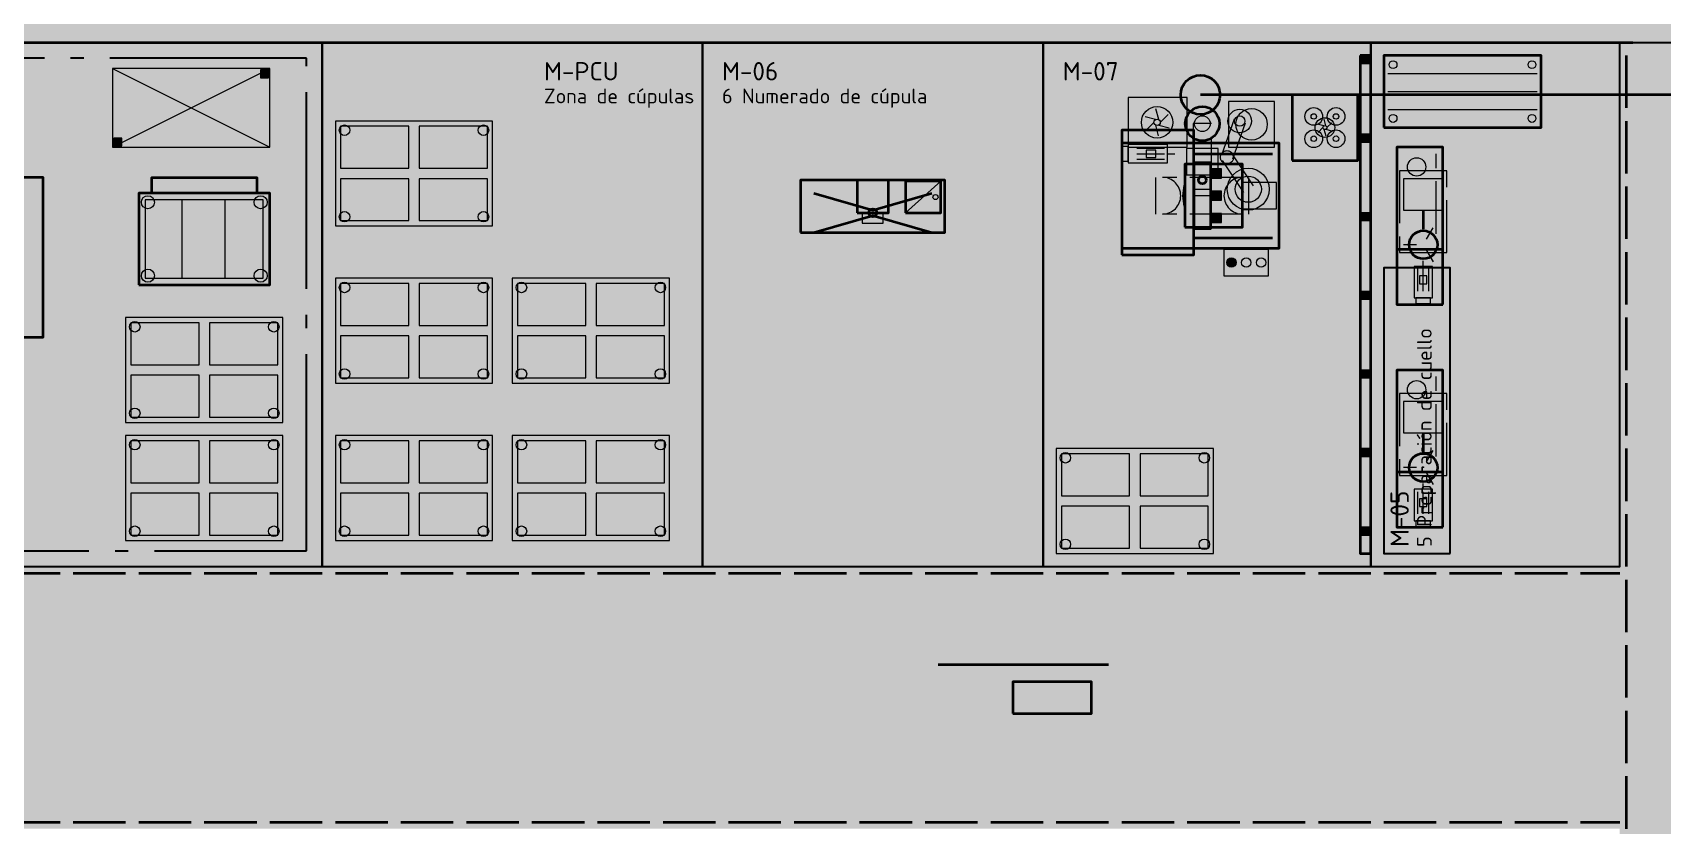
# Model space of a CAD drawing. Header units: millimetres. Extents: x 0 to 1189, y 0 to 841.
# Drawn here: x 324.9 to 449.2, y 558.2 to 618.8 of the extents above; entities that cross this region are included whole.
import ezdxf
from ezdxf.enums import TextEntityAlignment as Align

# ---------------------------------------------------------------- set-up
doc = ezdxf.new("R2010")
doc.units = ezdxf.units.MM
doc.linetypes.add('IRAM-E-TRAZOS', pattern=[5, 4, -1])
doc.linetypes.add('IRAM-F-TRAZO-PUNTO', pattern=[20, 15, -2, 1, -2])
for name, color, linetype, lineweight, true_color in [('A-DEFENSA', 2, 'CONTINUOUS', 35, 0xe6b400), ('A-EQUIPO', 30, 'CONTINUOUS', 35, 0xe67800), ('A-PASILLO', 2, 'IRAM-E-TRAZOS', 35, 0xd7a500), ('A-SENDA', 2, 'CONTINUOUS', 25, 0xd7a500), ('A-ZONA-LOG', 5, 'IRAM-F-TRAZO-PUNTO', 25, 0x285ac8)]:
    doc.layers.add(name, color=color, linetype=linetype, lineweight=lineweight, true_color=true_color)
for name, color, linetype, lineweight in [('A-EJE', 1, 'IRAM-F-TRAZO-PUNTO', 18), ('A-EQUIPO-FINO', 8, 'CONTINUOUS', 13), ('A-EQUIPO-OCULTO', 8, 'IRAM-E-TRAZOS', 13), ('A-EQUIPO-RELLENO', 9, 'CONTINUOUS', 13), ('A-RELLENO', 9, 'CONTINUOUS', 13), ('A-SECTOR', 1, 'CONTINUOUS', 25), ('A-SECTOR-TXT', 1, 'CONTINUOUS', 25), ('A-SEGURIDAD', 1, 'IRAM-E-TRAZOS', 18), ('I-SOLD', 211, 'CONTINUOUS', 35), ('S-ESCAPE', 3, 'CONTINUOUS', 35)]:
    doc.layers.add(name, color=color, linetype=linetype, lineweight=lineweight)
doc.styles.add('ISO3098', font='isocpeur.ttf')

msp = doc.modelspace()

# ---------------------------------------------------------------- hatches: boundary and pattern name
at = {"layer": 'A-EQUIPO-RELLENO', "true_color": 0xc8e1f5}
h = msp.add_hatch(color=7, dxfattribs=at)
h.dxf.hatch_style = 1
h.paths.add_polyline_path([(426.2, 617), (426.2, 579), (427, 579), (427, 617)])
at = {"layer": 'A-EQUIPO-RELLENO', "true_color": 0x969ba0}
h = msp.add_hatch(color=7, dxfattribs=at)
h.dxf.hatch_style = 1
h.paths.add_polyline_path([(426.3, 617), (426.3, 616.4), (426.9, 616.4), (426.9, 617)])
at = {"layer": 'A-EQUIPO-RELLENO', "true_color": 0xeeeeee}
h = msp.add_hatch(color=7, dxfattribs=at)
h.dxf.hatch_style = 1
h.paths.add_polyline_path([(428, 611.5), (440, 611.5), (440, 617), (428, 617)])
h = msp.add_hatch(color=7, dxfattribs=at)
h.dxf.hatch_style = 1
h.paths.add_polyline_path([(331, 610), (343, 610), (343, 616), (331, 616)])
at = {"layer": 'A-EQUIPO-RELLENO', "true_color": 0x969ba0}
h = msp.add_hatch(color=7, dxfattribs=at)
h.dxf.hatch_style = 1
h.paths.add_polyline_path([(342.3, 615.3), (342.9, 615.3), (342.9, 615.9), (342.3, 615.9)])
at = {"layer": 'A-EQUIPO-RELLENO', "true_color": 0xcdd0d4}
h = msp.add_hatch(color=7, dxfattribs=at)
h.dxf.hatch_style = 1
h.paths.add_polyline_path([(408.5, 610), (413, 610), (413, 613.8), (408.5, 613.8)])
h = msp.add_hatch(color=7, dxfattribs=at)
h.dxf.hatch_style = 1
h.paths.add_polyline_path([(415.45, 611.8), (415.41, 612.14), (415.28, 612.45), (415.07, 612.72), (414.8, 612.93), (414.49, 613.06), (414.15, 613.1), (413.81, 613.06), (413.5, 612.93), (413.23, 612.72), (413.02, 612.45), (412.89, 612.14), (412.85, 611.8), (412.89, 611.46), (413.02, 611.15), (413.23, 610.88), (413.5, 610.67), (413.81, 610.54), (414.15, 610.5), (414.49, 610.54), (414.8, 610.67), (415.07, 610.88), (415.28, 611.15), (415.41, 611.46)])
at = {"layer": 'A-EQUIPO-RELLENO', "true_color": 0xeeeeee}
h = msp.add_hatch(color=7, dxfattribs=at)
h.dxf.hatch_style = 1
h.paths.add_polyline_path([(416.15, 610), (419.65, 610), (419.65, 613.5), (416.15, 613.5)])
at = {"layer": 'A-EQUIPO-RELLENO', "true_color": 0xe6e6dc}
h = msp.add_hatch(color=7, dxfattribs=at)
h.dxf.hatch_style = 1
h.paths.add_polyline_path([(421, 609), (426, 609), (426, 614), (421, 614)])
at = {"layer": 'A-EQUIPO-RELLENO', "true_color": 0xeeeeee}
h = msp.add_hatch(color=7, dxfattribs=at)
h.dxf.hatch_style = 1
h.paths.add_polyline_path([(348, 604), (360, 604), (360, 612), (348, 612)])
at = {"layer": 'A-EQUIPO-RELLENO', "true_color": 0x969ba0}
h = msp.add_hatch(color=7, dxfattribs=at)
h.dxf.hatch_style = 1
h.paths.add_polyline_path([(331.1, 610.1), (331.7, 610.1), (331.7, 610.7), (331.1, 610.7)])
at = {"layer": 'A-EQUIPO-RELLENO', "true_color": 0xfaecc8}
h = msp.add_hatch(color=7, dxfattribs=at)
h.dxf.hatch_style = 1
h.paths.add_polyline_path([(348.4, 608.4), (353.6, 608.4), (353.6, 611.6), (348.4, 611.6)])
h = msp.add_hatch(color=7, dxfattribs=at)
h.dxf.hatch_style = 1
h.paths.add_polyline_path([(354.4, 608.4), (359.6, 608.4), (359.6, 611.6), (354.4, 611.6)])
at = {"layer": 'A-EQUIPO-RELLENO', "true_color": 0xcdd0d4}
h = msp.add_hatch(color=7, dxfattribs=at)
h.dxf.hatch_style = 1
h.paths.add_polyline_path([(408, 601.8), (413.5, 601.8), (413.5, 611.3), (408, 611.3)])
at = {"layer": 'A-EQUIPO-RELLENO', "true_color": 0x969ba0}
h = msp.add_hatch(color=7, dxfattribs=at)
h.dxf.hatch_style = 1
h.paths.add_polyline_path([(426.3, 611), (426.3, 610.4), (426.9, 610.4), (426.9, 611)])
at = {"layer": 'A-EQUIPO-RELLENO', "true_color": 0xeeeeee}
h = msp.add_hatch(color=7, dxfattribs=at)
h.dxf.hatch_style = 1
h.paths.add_polyline_path([(408, 602.3), (420, 602.3), (420, 610.3), (408, 610.3)])
at = {"layer": 'A-EQUIPO-RELLENO', "true_color": 0xcdd0d4}
h = msp.add_hatch(color=7, dxfattribs=at)
h.dxf.hatch_style = 1
h.paths.add_polyline_path([(408.5, 608.8), (411.5, 608.8), (411.5, 610.2), (408.5, 610.2)])
at = {"layer": 'A-EQUIPO-RELLENO', "true_color": 0xeeeeee}
h = msp.add_hatch(color=7, dxfattribs=at)
h.dxf.hatch_style = 1
h.paths.add_polyline_path([(412.95, 607.9), (415.35, 607.9), (415.35, 609.9), (412.95, 609.9)])
h = msp.add_hatch(color=7, dxfattribs=at)
h.dxf.hatch_style = 1
h.paths.add_polyline_path([(432.5, 598), (432.5, 610), (429, 610), (429, 598)])
at = {"layer": 'A-EQUIPO-RELLENO', "true_color": 0xcdd0d4}
h = msp.add_hatch(color=7, dxfattribs=at)
h.dxf.hatch_style = 1
h.paths.add_polyline_path([(412.8, 603.9), (417.2, 603.9), (417.2, 608.7), (412.8, 608.7)])
at = {"layer": 'A-EQUIPO-RELLENO', "true_color": 0xe2e7ee}
h = msp.add_hatch(color=7, dxfattribs=at)
h.dxf.hatch_style = 1
h.paths.add_polyline_path([(413.5, 603.8), (414.8, 603.8), (414.8, 608.8), (413.5, 608.8)])
at = {"layer": 'A-EQUIPO-RELLENO', "true_color": 0x969ba0}
h = msp.add_hatch(color=7, dxfattribs=at)
h.dxf.hatch_style = 1
h.paths.add_polyline_path([(414.8, 607.65), (415.6, 607.65), (415.6, 608.35), (414.8, 608.35)])
at = {"layer": 'A-EQUIPO-RELLENO', "true_color": 0xe6e6e6}
h = msp.add_hatch(color=7, dxfattribs=at)
h.dxf.hatch_style = 1
h.paths.add_polyline_path([(313, 595.5), (325.7, 595.5), (325.7, 607.7), (313, 607.7)])
at = {"layer": 'A-EQUIPO-RELLENO', "true_color": 0xfaecc8}
h = msp.add_hatch(color=7, dxfattribs=at)
h.dxf.hatch_style = 1
h.paths.add_polyline_path([(348.4, 604.4), (353.6, 604.4), (353.6, 607.6), (348.4, 607.6)])
h = msp.add_hatch(color=7, dxfattribs=at)
h.dxf.hatch_style = 1
h.paths.add_polyline_path([(354.4, 604.4), (359.6, 604.4), (359.6, 607.6), (354.4, 607.6)])
at = {"layer": 'A-EQUIPO-RELLENO', "true_color": 0xeeeeee}
h = msp.add_hatch(color=7, dxfattribs=at)
h.dxf.hatch_style = 1
h.paths.add_polyline_path([(383.5, 603.5), (394.5, 603.5), (394.5, 607.5), (383.5, 607.5)])
at = {"layer": 'A-EQUIPO-RELLENO', "true_color": 0xcdd0d4}
h = msp.add_hatch(color=7, dxfattribs=at)
h.dxf.hatch_style = 1
h.paths.add_polyline_path([(387.8, 605), (390.2, 605), (390.2, 607.5), (387.8, 607.5)])
h = msp.add_hatch(color=7, dxfattribs=at)
h.dxf.hatch_style = 1
h.paths.add_polyline_path([(391.5, 605), (394.2, 605), (394.2, 607.4), (391.5, 607.4)])
at = {"layer": 'A-EQUIPO-RELLENO', "true_color": 0xe2e7ee}
h = msp.add_hatch(color=7, dxfattribs=at)
h.dxf.hatch_style = 1
h.paths.add_polyline_path([(417.2, 605.3), (419.8, 605.3), (419.8, 607.3), (417.2, 607.3)])
at = {"layer": 'A-EQUIPO-RELLENO', "true_color": 0xcdd0d4}
h = msp.add_hatch(color=7, dxfattribs=at)
h.dxf.hatch_style = 1
h.paths.add_polyline_path([(432.5, 605.2), (432.5, 607.6), (429.5, 607.6), (429.5, 605.2)])
at = {"layer": 'A-EQUIPO-RELLENO', "true_color": 0xeeeeee}
h = msp.add_hatch(color=7, dxfattribs=at)
h.dxf.hatch_style = 1
h.paths.add_polyline_path([(333, 599.5), (343, 599.5), (343, 606.5), (333, 606.5)])
at = {"layer": 'A-EQUIPO-RELLENO', "true_color": 0x969ba0}
h = msp.add_hatch(color=7, dxfattribs=at)
h.dxf.hatch_style = 1
h.paths.add_polyline_path([(414.8, 605.95), (415.6, 605.95), (415.6, 606.65), (414.8, 606.65)])
h = msp.add_hatch(color=7, dxfattribs=at)
h.dxf.hatch_style = 1
h.paths.add_polyline_path([(414.8, 604.25), (415.6, 604.25), (415.6, 604.95), (414.8, 604.95)])
h = msp.add_hatch(color=7, dxfattribs=at)
h.dxf.hatch_style = 1
h.paths.add_polyline_path([(426.3, 605), (426.3, 604.4), (426.9, 604.4), (426.9, 605)])
at = {"layer": 'A-EQUIPO-RELLENO', "true_color": 0xcdd0d4}
h = msp.add_hatch(color=7, dxfattribs=at)
h.dxf.hatch_style = 1
h.paths.add_polyline_path([(415.8, 600.2), (419.2, 600.2), (419.2, 602.2), (415.8, 602.2)])
h = msp.add_hatch(color=7, dxfattribs=at)
h.dxf.hatch_style = 1
h.paths.add_polyline_path([(432.5, 598), (432.5, 602.2), (429, 602.2), (429, 598)])
at = {"layer": 'A-EQUIPO-RELLENO', "true_color": 0xdc2828}
h = msp.add_hatch(color=7, dxfattribs=at)
h.dxf.hatch_style = 1
h.paths.add_polyline_path([(416.73, 601.2), (416.71, 601.29), (416.68, 601.38), (416.62, 601.45), (416.55, 601.51), (416.46, 601.55), (416.37, 601.56), (416.27, 601.55), (416.19, 601.51), (416.11, 601.45), (416.05, 601.38), (416.02, 601.29), (416.01, 601.2), (416.02, 601.11), (416.05, 601.02), (416.11, 600.95), (416.19, 600.89), (416.27, 600.85), (416.37, 600.84), (416.46, 600.85), (416.55, 600.89), (416.62, 600.95), (416.68, 601.02), (416.71, 601.11)])
at = {"layer": 'A-EQUIPO-RELLENO', "true_color": 0xcdd0d4}
h = msp.add_hatch(color=7, dxfattribs=at)
h.dxf.hatch_style = 1
h.paths.add_polyline_path([(431.7, 598.5), (431.7, 600.9), (430.3, 600.9), (430.3, 598.5)])
at = {"layer": 'A-EQUIPO-RELLENO', "true_color": 0xeeeeee}
h = msp.add_hatch(color=7, dxfattribs=at)
h.dxf.hatch_style = 1
h.paths.add_polyline_path([(348, 592), (360, 592), (360, 600), (348, 600)])
at = {"layer": 'A-EQUIPO-RELLENO', "true_color": 0xfaecc8}
h = msp.add_hatch(color=7, dxfattribs=at)
h.dxf.hatch_style = 1
h.paths.add_polyline_path([(348.4, 596.4), (353.6, 596.4), (353.6, 599.6), (348.4, 599.6)])
h = msp.add_hatch(color=7, dxfattribs=at)
h.dxf.hatch_style = 1
h.paths.add_polyline_path([(354.4, 596.4), (359.6, 596.4), (359.6, 599.6), (354.4, 599.6)])
at = {"layer": 'A-EQUIPO-RELLENO', "true_color": 0xeeeeee}
h = msp.add_hatch(color=7, dxfattribs=at)
h.dxf.hatch_style = 1
h.paths.add_polyline_path([(361.5, 592), (373.5, 592), (373.5, 600), (361.5, 600)])
at = {"layer": 'A-EQUIPO-RELLENO', "true_color": 0xfaecc8}
h = msp.add_hatch(color=7, dxfattribs=at)
h.dxf.hatch_style = 1
h.paths.add_polyline_path([(361.9, 596.4), (367.1, 596.4), (367.1, 599.6), (361.9, 599.6)])
h = msp.add_hatch(color=7, dxfattribs=at)
h.dxf.hatch_style = 1
h.paths.add_polyline_path([(367.9, 596.4), (373.1, 596.4), (373.1, 599.6), (367.9, 599.6)])
at = {"layer": 'A-EQUIPO-RELLENO', "true_color": 0x969ba0}
h = msp.add_hatch(color=7, dxfattribs=at)
h.dxf.hatch_style = 1
h.paths.add_polyline_path([(426.3, 599), (426.3, 598.4), (426.9, 598.4), (426.9, 599)])
at = {"layer": 'A-EQUIPO-RELLENO', "true_color": 0xeeeeee}
h = msp.add_hatch(color=7, dxfattribs=at)
h.dxf.hatch_style = 1
h.paths.add_polyline_path([(332, 589), (344, 589), (344, 597), (332, 597)])
at = {"layer": 'A-EQUIPO-RELLENO', "true_color": 0xfaecc8}
h = msp.add_hatch(color=7, dxfattribs=at)
h.dxf.hatch_style = 1
h.paths.add_polyline_path([(332.4, 593.4), (337.6, 593.4), (337.6, 596.6), (332.4, 596.6)])
h = msp.add_hatch(color=7, dxfattribs=at)
h.dxf.hatch_style = 1
h.paths.add_polyline_path([(338.4, 593.4), (343.6, 593.4), (343.6, 596.6), (338.4, 596.6)])
h = msp.add_hatch(color=7, dxfattribs=at)
h.dxf.hatch_style = 1
h.paths.add_polyline_path([(348.4, 592.4), (353.6, 592.4), (353.6, 595.6), (348.4, 595.6)])
h = msp.add_hatch(color=7, dxfattribs=at)
h.dxf.hatch_style = 1
h.paths.add_polyline_path([(354.4, 592.4), (359.6, 592.4), (359.6, 595.6), (354.4, 595.6)])
h = msp.add_hatch(color=7, dxfattribs=at)
h.dxf.hatch_style = 1
h.paths.add_polyline_path([(361.9, 592.4), (367.1, 592.4), (367.1, 595.6), (361.9, 595.6)])
h = msp.add_hatch(color=7, dxfattribs=at)
h.dxf.hatch_style = 1
h.paths.add_polyline_path([(367.9, 592.4), (373.1, 592.4), (373.1, 595.6), (367.9, 595.6)])
h = msp.add_hatch(color=7, dxfattribs=at)
h.dxf.hatch_style = 1
h.paths.add_polyline_path([(332.4, 589.4), (337.6, 589.4), (337.6, 592.6), (332.4, 592.6)])
h = msp.add_hatch(color=7, dxfattribs=at)
h.dxf.hatch_style = 1
h.paths.add_polyline_path([(338.4, 589.4), (343.6, 589.4), (343.6, 592.6), (338.4, 592.6)])
at = {"layer": 'A-EQUIPO-RELLENO', "true_color": 0x969ba0}
h = msp.add_hatch(color=7, dxfattribs=at)
h.dxf.hatch_style = 1
h.paths.add_polyline_path([(426.3, 593), (426.3, 592.4), (426.9, 592.4), (426.9, 593)])
at = {"layer": 'A-EQUIPO-RELLENO', "true_color": 0xeeeeee}
h = msp.add_hatch(color=7, dxfattribs=at)
h.dxf.hatch_style = 1
h.paths.add_polyline_path([(432.5, 581), (432.5, 593), (429, 593), (429, 581)])
at = {"layer": 'A-EQUIPO-RELLENO', "true_color": 0xcdd0d4}
h = msp.add_hatch(color=7, dxfattribs=at)
h.dxf.hatch_style = 1
h.paths.add_polyline_path([(432.5, 588.2), (432.5, 590.6), (429.5, 590.6), (429.5, 588.2)])
at = {"layer": 'A-EQUIPO-RELLENO', "true_color": 0xeeeeee}
h = msp.add_hatch(color=7, dxfattribs=at)
h.dxf.hatch_style = 1
h.paths.add_polyline_path([(332, 580), (344, 580), (344, 588), (332, 588)])
at = {"layer": 'A-EQUIPO-RELLENO', "true_color": 0xfaecc8}
h = msp.add_hatch(color=7, dxfattribs=at)
h.dxf.hatch_style = 1
h.paths.add_polyline_path([(332.4, 584.4), (337.6, 584.4), (337.6, 587.6), (332.4, 587.6)])
h = msp.add_hatch(color=7, dxfattribs=at)
h.dxf.hatch_style = 1
h.paths.add_polyline_path([(338.4, 584.4), (343.6, 584.4), (343.6, 587.6), (338.4, 587.6)])
at = {"layer": 'A-EQUIPO-RELLENO', "true_color": 0xeeeeee}
h = msp.add_hatch(color=7, dxfattribs=at)
h.dxf.hatch_style = 1
h.paths.add_polyline_path([(348, 580), (360, 580), (360, 588), (348, 588)])
at = {"layer": 'A-EQUIPO-RELLENO', "true_color": 0xfaecc8}
h = msp.add_hatch(color=7, dxfattribs=at)
h.dxf.hatch_style = 1
h.paths.add_polyline_path([(348.4, 584.4), (353.6, 584.4), (353.6, 587.6), (348.4, 587.6)])
h = msp.add_hatch(color=7, dxfattribs=at)
h.dxf.hatch_style = 1
h.paths.add_polyline_path([(354.4, 584.4), (359.6, 584.4), (359.6, 587.6), (354.4, 587.6)])
at = {"layer": 'A-EQUIPO-RELLENO', "true_color": 0xeeeeee}
h = msp.add_hatch(color=7, dxfattribs=at)
h.dxf.hatch_style = 1
h.paths.add_polyline_path([(361.5, 580), (373.5, 580), (373.5, 588), (361.5, 588)])
at = {"layer": 'A-EQUIPO-RELLENO', "true_color": 0xfaecc8}
h = msp.add_hatch(color=7, dxfattribs=at)
h.dxf.hatch_style = 1
h.paths.add_polyline_path([(361.9, 584.4), (367.1, 584.4), (367.1, 587.6), (361.9, 587.6)])
h = msp.add_hatch(color=7, dxfattribs=at)
h.dxf.hatch_style = 1
h.paths.add_polyline_path([(367.9, 584.4), (373.1, 584.4), (373.1, 587.6), (367.9, 587.6)])
at = {"layer": 'A-EQUIPO-RELLENO', "true_color": 0xeeeeee}
h = msp.add_hatch(color=7, dxfattribs=at)
h.dxf.hatch_style = 1
h.paths.add_polyline_path([(403, 579), (415, 579), (415, 587), (403, 587)])
at = {"layer": 'A-EQUIPO-RELLENO', "true_color": 0x969ba0}
h = msp.add_hatch(color=7, dxfattribs=at)
h.dxf.hatch_style = 1
h.paths.add_polyline_path([(426.3, 587), (426.3, 586.4), (426.9, 586.4), (426.9, 587)])
at = {"layer": 'A-EQUIPO-RELLENO', "true_color": 0xfaecc8}
h = msp.add_hatch(color=7, dxfattribs=at)
h.dxf.hatch_style = 1
h.paths.add_polyline_path([(403.4, 583.4), (408.6, 583.4), (408.6, 586.6), (403.4, 586.6)])
h = msp.add_hatch(color=7, dxfattribs=at)
h.dxf.hatch_style = 1
h.paths.add_polyline_path([(409.4, 583.4), (414.6, 583.4), (414.6, 586.6), (409.4, 586.6)])
at = {"layer": 'A-EQUIPO-RELLENO', "true_color": 0xcdd0d4}
h = msp.add_hatch(color=7, dxfattribs=at)
h.dxf.hatch_style = 1
h.paths.add_polyline_path([(432.5, 581), (432.5, 585.2), (429, 585.2), (429, 581)])
at = {"layer": 'A-EQUIPO-RELLENO', "true_color": 0xfaecc8}
h = msp.add_hatch(color=7, dxfattribs=at)
h.dxf.hatch_style = 1
h.paths.add_polyline_path([(332.4, 580.4), (337.6, 580.4), (337.6, 583.6), (332.4, 583.6)])
h = msp.add_hatch(color=7, dxfattribs=at)
h.dxf.hatch_style = 1
h.paths.add_polyline_path([(338.4, 580.4), (343.6, 580.4), (343.6, 583.6), (338.4, 583.6)])
h = msp.add_hatch(color=7, dxfattribs=at)
h.dxf.hatch_style = 1
h.paths.add_polyline_path([(348.4, 580.4), (353.6, 580.4), (353.6, 583.6), (348.4, 583.6)])
h = msp.add_hatch(color=7, dxfattribs=at)
h.dxf.hatch_style = 1
h.paths.add_polyline_path([(354.4, 580.4), (359.6, 580.4), (359.6, 583.6), (354.4, 583.6)])
h = msp.add_hatch(color=7, dxfattribs=at)
h.dxf.hatch_style = 1
h.paths.add_polyline_path([(361.9, 580.4), (367.1, 580.4), (367.1, 583.6), (361.9, 583.6)])
h = msp.add_hatch(color=7, dxfattribs=at)
h.dxf.hatch_style = 1
h.paths.add_polyline_path([(367.9, 580.4), (373.1, 580.4), (373.1, 583.6), (367.9, 583.6)])
at = {"layer": 'A-EQUIPO-RELLENO', "true_color": 0xcdd0d4}
h = msp.add_hatch(color=7, dxfattribs=at)
h.dxf.hatch_style = 1
h.paths.add_polyline_path([(431.7, 581.5), (431.7, 583.9), (430.3, 583.9), (430.3, 581.5)])
at = {"layer": 'A-EQUIPO-RELLENO', "true_color": 0xfaecc8}
h = msp.add_hatch(color=7, dxfattribs=at)
h.dxf.hatch_style = 1
h.paths.add_polyline_path([(403.4, 579.4), (408.6, 579.4), (408.6, 582.6), (403.4, 582.6)])
h = msp.add_hatch(color=7, dxfattribs=at)
h.dxf.hatch_style = 1
h.paths.add_polyline_path([(409.4, 579.4), (414.6, 579.4), (414.6, 582.6), (409.4, 582.6)])
at = {"layer": 'A-EQUIPO-RELLENO', "true_color": 0x969ba0}
h = msp.add_hatch(color=7, dxfattribs=at)
h.dxf.hatch_style = 1
h.paths.add_polyline_path([(426.3, 581), (426.3, 580.4), (426.9, 580.4), (426.9, 581)])
at = {"layer": 'A-RELLENO', "true_color": 0xfff4b4}
h = msp.add_hatch(color=7, dxfattribs=at)
h.dxf.hatch_style = 1
h.paths.add_polyline_path([(233, 618), (753, 618), (753, 638), (233, 638)])
at = {"layer": 'A-RELLENO', "true_color": 0xfde4c8}
h = msp.add_hatch(color=7, dxfattribs=at)
h.dxf.hatch_style = 1
h.paths.add_polyline_path([(233, 578), (347, 578), (347, 618), (233, 618)])
h = msp.add_hatch(color=7, dxfattribs=at)
h.dxf.hatch_style = 1
h.paths.add_polyline_path([(347, 578), (376, 578), (376, 618), (347, 618)])
h = msp.add_hatch(color=7, dxfattribs=at)
h.dxf.hatch_style = 1
h.paths.add_polyline_path([(376, 578), (402, 578), (402, 618), (376, 618)])
h = msp.add_hatch(color=7, dxfattribs=at)
h.dxf.hatch_style = 1
h.paths.add_polyline_path([(402, 578), (427, 578), (427, 618), (402, 618)])
h = msp.add_hatch(color=7, dxfattribs=at)
h.dxf.hatch_style = 1
h.paths.add_polyline_path([(427, 578), (446, 578), (446, 618), (427, 618)])
at = {"layer": 'A-RELLENO', "true_color": 0xf6f6f6}
h = msp.add_hatch(color=7, dxfattribs=at)
h.dxf.hatch_style = 1
h.paths.add_polyline_path([(446, 458), (461, 458), (461, 618), (446, 618)])
h = msp.add_hatch(color=7, dxfattribs=at)
h.dxf.hatch_style = 1
h.paths.add_polyline_path([(273, 558), (446, 558), (446, 578), (273, 578)])
at = {"layer": 'A-SECTOR-TXT', "true_color": 0xffffff}
h = msp.add_hatch(color=7, dxfattribs=at)
h.dxf.hatch_style = 1
h.paths.add_polyline_path([(433.06, 579), (433.06, 600.79), (428, 600.79), (428, 579)])
at = {"layer": 'S-ESCAPE', "true_color": 0x008c46}
h = msp.add_hatch(color=7, dxfattribs=at)
h.dxf.hatch_style = 1
h.paths.add_polyline_path([(394, 570.5), (396.2, 569.75), (396.2, 571.25)])
h = msp.add_hatch(color=7, dxfattribs=at)
h.dxf.hatch_style = 1
h.paths.add_polyline_path([(399.7, 566.8), (402.7, 566.8), (402.7, 569.2), (399.7, 569.2)])

# ---------------------------------------------------------------- linework, layer by layer
at = {"layer": 'A-DEFENSA'}
msp.add_line((233, 618), (447, 618), dxfattribs=at)
at = {"layer": 'A-EJE'}
msp.add_line((414.8, 606.3), (413.5, 606.3), dxfattribs=at)
at = {"layer": 'A-EQUIPO'}
for p, q in [((413.5, 609.5), (419.5, 609.5)), ((431, 605.2), (431, 603.76)), ((413.5, 603.1), (419.5, 603.1)), ((431, 588.2), (431, 586.76))]:
    msp.add_line(p, q, dxfattribs=at)
for points in [[(426.2, 617), (426.2, 579), (427, 579), (427, 617)], [(428, 611.5), (440, 611.5), (440, 617), (428, 617)], [(421, 609), (426, 609), (426, 614), (421, 614)], [(408, 601.8), (413.5, 601.8), (413.5, 611.3), (408, 611.3)], [(408, 602.3), (420, 602.3), (420, 610.3), (408, 610.3)], [(432.5, 598), (432.5, 610), (429, 610), (429, 598)], [(412.8, 603.9), (417.2, 603.9), (417.2, 608.7), (412.8, 608.7)], [(413.5, 603.8), (414.8, 603.8), (414.8, 608.8), (413.5, 608.8)], [(313, 595.5), (325.7, 595.5), (325.7, 607.7), (313, 607.7)], [(383.5, 603.5), (394.5, 603.5), (394.5, 607.5), (383.5, 607.5)], [(387.8, 605), (390.2, 605), (390.2, 607.5), (387.8, 607.5)], [(391.5, 605), (394.2, 605), (394.2, 607.4), (391.5, 607.4)], [(333, 599.5), (343, 599.5), (343, 606.5), (333, 606.5)], [(432.5, 598), (432.5, 602.2), (429, 602.2), (429, 598)], [(432.5, 581), (432.5, 593), (429, 593), (429, 581)], [(432.5, 581), (432.5, 585.2), (429, 585.2), (429, 581)]]:
    msp.add_lwpolyline(points, close=True, dxfattribs=at)
for points in [[(334, 606.5), (334, 607.7), (342, 607.7), (342, 606.5)], [(412.8, 605.5), (412.7, 606.3), (412.8, 607.1)], [(384.5, 606.5), (389, 605.2), (393.5, 606.5)], [(384.5, 603.5), (389, 604.8), (393.5, 603.5)]]:
    msp.add_lwpolyline(points, dxfattribs=at)
for centre, radius in [((414.15, 611.8), 1.3), ((414.15, 607.5), 0.3), ((389, 605), 0.3), ((431, 602.56), 1.08), ((431, 585.56), 1.08)]:
    msp.add_circle(centre, radius, dxfattribs=at)
at = {"layer": 'A-EQUIPO-FINO'}
for p, q in [((331, 610), (343, 616)), ((331, 616), (343, 610)), ((428.3, 615.62), (439.7, 615.62)), ((428.3, 614.25), (439.7, 614.25)), ((428.3, 612.88), (439.7, 612.88)), ((409.16, 609.92), (411.26, 609.92)), ((409.16, 609.5), (411.26, 609.5)), ((411.5, 609.5), (412.04, 609.5)), ((409.16, 609.08), (411.26, 609.08)), ((391.5, 605), (394.2, 607.4)), ((410.6, 604.9), (410.6, 607.7)), ((417.7, 604.9), (417.7, 607.7)), ((336.3, 600), (336.3, 606)), ((339.6, 600), (339.6, 606)), ((431.25, 602.99), (431.75, 603.86)), ((430.5, 602.56), (429.5, 602.56)), ((431.25, 602.13), (431.75, 601.26)), ((430.58, 599.03), (430.58, 600.71)), ((431, 600.9), (431, 601.33)), ((431, 599.03), (431, 600.71)), ((431.42, 599.03), (431.42, 600.71)), ((431.25, 585.99), (431.75, 586.86)), ((430.5, 585.56), (429.5, 585.56)), ((431.25, 585.13), (431.75, 584.26)), ((430.58, 582.03), (430.58, 583.71)), ((431, 583.9), (431, 584.33)), ((431, 582.03), (431, 583.71)), ((431.42, 582.03), (431.42, 583.71))]:
    msp.add_line(p, q, dxfattribs=at)
for points in [[(426.3, 617), (426.3, 616.4), (426.9, 616.4), (426.9, 617)], [(331, 610), (343, 610), (343, 616), (331, 616)], [(342.3, 615.3), (342.9, 615.3), (342.9, 615.9), (342.3, 615.9)], [(408.5, 610), (413, 610), (413, 613.8), (408.5, 613.8)], [(416.15, 610), (419.65, 610), (419.65, 613.5), (416.15, 613.5)], [(348, 604), (360, 604), (360, 612), (348, 612)], [(331.1, 610.1), (331.7, 610.1), (331.7, 610.7), (331.1, 610.7)], [(348.4, 608.4), (353.6, 608.4), (353.6, 611.6), (348.4, 611.6)], [(354.4, 608.4), (359.6, 608.4), (359.6, 611.6), (354.4, 611.6)], [(426.3, 611), (426.3, 610.4), (426.9, 610.4), (426.9, 611)], [(407.96, 608.94), (408.5, 608.94), (408.5, 610.06), (407.96, 610.06)], [(408.5, 608.8), (411.5, 608.8), (411.5, 610.2), (408.5, 610.2)], [(409.85, 609.22), (410.6, 609.22), (410.6, 609.78), (409.85, 609.78)], [(412.95, 607.9), (415.35, 607.9), (415.35, 609.9), (412.95, 609.9)], [(414.8, 607.65), (415.6, 607.65), (415.6, 608.35), (414.8, 608.35)], [(348.4, 604.4), (353.6, 604.4), (353.6, 607.6), (348.4, 607.6)], [(354.4, 604.4), (359.6, 604.4), (359.6, 607.6), (354.4, 607.6)], [(417.2, 605.3), (419.8, 605.3), (419.8, 607.3), (417.2, 607.3)], [(432.5, 605.2), (432.5, 607.6), (429.5, 607.6), (429.5, 605.2)], [(333.5, 600), (342.5, 600), (342.5, 606), (333.5, 606)], [(414.8, 605.95), (415.6, 605.95), (415.6, 606.65), (414.8, 606.65)], [(414.8, 604.25), (415.6, 604.25), (415.6, 604.95), (414.8, 604.95)], [(426.3, 605), (426.3, 604.4), (426.9, 604.4), (426.9, 605)], [(415.8, 600.2), (419.2, 600.2), (419.2, 602.2), (415.8, 602.2)], [(431.7, 598.5), (431.7, 600.9), (430.3, 600.9), (430.3, 598.5)], [(348, 592), (360, 592), (360, 600), (348, 600)], [(348.4, 596.4), (353.6, 596.4), (353.6, 599.6), (348.4, 599.6)], [(354.4, 596.4), (359.6, 596.4), (359.6, 599.6), (354.4, 599.6)], [(361.5, 592), (373.5, 592), (373.5, 600), (361.5, 600)], [(361.9, 596.4), (367.1, 596.4), (367.1, 599.6), (361.9, 599.6)], [(367.9, 596.4), (373.1, 596.4), (373.1, 599.6), (367.9, 599.6)], [(431.28, 599.58), (431.28, 600.18), (430.72, 600.18), (430.72, 599.58)], [(426.3, 599), (426.3, 598.4), (426.9, 598.4), (426.9, 599)], [(431.56, 598.07), (431.56, 598.5), (430.44, 598.5), (430.44, 598.07)], [(332, 589), (344, 589), (344, 597), (332, 597)], [(332.4, 593.4), (337.6, 593.4), (337.6, 596.6), (332.4, 596.6)], [(338.4, 593.4), (343.6, 593.4), (343.6, 596.6), (338.4, 596.6)], [(348.4, 592.4), (353.6, 592.4), (353.6, 595.6), (348.4, 595.6)], [(354.4, 592.4), (359.6, 592.4), (359.6, 595.6), (354.4, 595.6)], [(361.9, 592.4), (367.1, 592.4), (367.1, 595.6), (361.9, 595.6)], [(367.9, 592.4), (373.1, 592.4), (373.1, 595.6), (367.9, 595.6)], [(332.4, 589.4), (337.6, 589.4), (337.6, 592.6), (332.4, 592.6)], [(338.4, 589.4), (343.6, 589.4), (343.6, 592.6), (338.4, 592.6)], [(426.3, 593), (426.3, 592.4), (426.9, 592.4), (426.9, 593)], [(432.5, 588.2), (432.5, 590.6), (429.5, 590.6), (429.5, 588.2)], [(332, 580), (344, 580), (344, 588), (332, 588)], [(332.4, 584.4), (337.6, 584.4), (337.6, 587.6), (332.4, 587.6)], [(338.4, 584.4), (343.6, 584.4), (343.6, 587.6), (338.4, 587.6)], [(348, 580), (360, 580), (360, 588), (348, 588)], [(348.4, 584.4), (353.6, 584.4), (353.6, 587.6), (348.4, 587.6)], [(354.4, 584.4), (359.6, 584.4), (359.6, 587.6), (354.4, 587.6)], [(361.5, 580), (373.5, 580), (373.5, 588), (361.5, 588)], [(361.9, 584.4), (367.1, 584.4), (367.1, 587.6), (361.9, 587.6)], [(367.9, 584.4), (373.1, 584.4), (373.1, 587.6), (367.9, 587.6)], [(403, 579), (415, 579), (415, 587), (403, 587)], [(426.3, 587), (426.3, 586.4), (426.9, 586.4), (426.9, 587)], [(403.4, 583.4), (408.6, 583.4), (408.6, 586.6), (403.4, 586.6)], [(409.4, 583.4), (414.6, 583.4), (414.6, 586.6), (409.4, 586.6)], [(332.4, 580.4), (337.6, 580.4), (337.6, 583.6), (332.4, 583.6)], [(338.4, 580.4), (343.6, 580.4), (343.6, 583.6), (338.4, 583.6)], [(348.4, 580.4), (353.6, 580.4), (353.6, 583.6), (348.4, 583.6)], [(354.4, 580.4), (359.6, 580.4), (359.6, 583.6), (354.4, 583.6)], [(361.9, 580.4), (367.1, 580.4), (367.1, 583.6), (361.9, 583.6)], [(367.9, 580.4), (373.1, 580.4), (373.1, 583.6), (367.9, 583.6)], [(431.7, 581.5), (431.7, 583.9), (430.3, 583.9), (430.3, 581.5)], [(403.4, 579.4), (408.6, 579.4), (408.6, 582.6), (403.4, 582.6)], [(409.4, 579.4), (414.6, 579.4), (414.6, 582.6), (409.4, 582.6)], [(431.28, 582.58), (431.28, 583.18), (430.72, 583.18), (430.72, 582.58)], [(426.3, 581), (426.3, 580.4), (426.9, 580.4), (426.9, 581)], [(431.56, 581.07), (431.56, 581.5), (430.44, 581.5), (430.44, 581.07)]]:
    msp.add_lwpolyline(points, close=True, dxfattribs=at)
for points in [[(410.58, 612.11), (409.78, 612.33)], [(410.46, 611.9), (409.86, 611.31)], [(410.82, 612.11), (410.61, 612.92)], [(410.94, 611.9), (411.54, 612.49)], [(423.57, 611.63), (423.44, 612.14)], [(423.65, 611.5), (424.02, 611.87)], [(410.58, 611.69), (410.79, 610.88)], [(410.82, 611.69), (411.62, 611.47)], [(423.42, 611.63), (422.92, 611.77)], [(423.35, 611.5), (422.98, 611.13)], [(423.42, 611.37), (423.56, 610.86)], [(423.57, 611.37), (424.08, 611.23)]]:
    msp.add_lwpolyline(points, dxfattribs=at)
for centre, radius in [((428.7, 616.3), 0.3), ((439.3, 616.3), 0.3), ((410.7, 611.9), 1.2), ((410.7, 611.9), 0.24), ((414.15, 611.8), 0.6), ((417, 612), 0.9), ((417, 612), 0.4), ((417.9, 611.75), 1.2), ((422.65, 612.35), 0.675), ((422.65, 612.35), 0.21), ((423.5, 611.5), 0.75), ((424.35, 612.35), 0.675), ((424.35, 612.35), 0.21), ((428.7, 612.2), 0.3), ((439.3, 612.2), 0.3), ((348.7, 611.3), 0.4), ((359.3, 611.3), 0.4), ((422.65, 610.65), 0.675), ((422.65, 610.65), 0.21), ((423.5, 611.5), 0.15), ((424.35, 610.65), 0.675), ((424.35, 610.65), 0.21), ((417.65, 606.8), 1.6), ((430.5, 608.5), 0.7), ((417.65, 606.8), 1), ((333.7, 605.8), 0.5), ((342.3, 605.8), 0.5), ((393.79, 606.2), 0.192), ((348.7, 604.7), 0.4), ((359.3, 604.7), 0.4), ((333.7, 600.2), 0.5), ((342.3, 600.2), 0.5), ((416.37, 601.2), 0.36), ((417.5, 601.2), 0.36), ((418.63, 601.2), 0.36), ((348.7, 599.3), 0.4), ((359.3, 599.3), 0.4), ((362.2, 599.3), 0.4), ((372.8, 599.3), 0.4), ((332.7, 596.3), 0.4), ((343.3, 596.3), 0.4), ((348.7, 592.7), 0.4), ((359.3, 592.7), 0.4), ((362.2, 592.7), 0.4), ((372.8, 592.7), 0.4), ((430.5, 591.5), 0.7), ((332.7, 589.7), 0.4), ((343.3, 589.7), 0.4), ((332.7, 587.3), 0.4), ((343.3, 587.3), 0.4), ((348.7, 587.3), 0.4), ((359.3, 587.3), 0.4), ((362.2, 587.3), 0.4), ((372.8, 587.3), 0.4), ((403.7, 586.3), 0.4), ((414.3, 586.3), 0.4), ((332.7, 580.7), 0.4), ((343.3, 580.7), 0.4), ((348.7, 580.7), 0.4), ((359.3, 580.7), 0.4), ((362.2, 580.7), 0.4), ((372.8, 580.7), 0.4), ((403.7, 579.7), 0.4), ((414.3, 579.7), 0.4)]:
    msp.add_circle(centre, radius, dxfattribs=at)
at = {"layer": 'A-EQUIPO-OCULTO'}
for p, q in [((416.58, 612.15), (415.6, 609.39)), ((417.42, 611.85), (416.45, 609.09)), ((416.4, 609.49), (418.02, 607.05)), ((432, 603.4), (432, 609.5)), ((415.65, 608.99), (417.28, 606.55)), ((417.2, 607.7), (411.1, 607.7)), ((417.2, 604.9), (411.1, 604.9)), ((432, 586.4), (432, 592.5))]:
    msp.add_line(p, q, dxfattribs=at)
for points in [[(413.45, 606.8), (414.85, 606.8), (414.85, 611.8), (413.45, 611.8)], [(388.2, 604.2), (389.8, 604.2), (389.8, 605), (388.2, 605)]]:
    msp.add_lwpolyline(points, close=True, dxfattribs=at)
msp.add_circle((416.03, 609.24), 0.5, dxfattribs=at)
for centre, start, end in [((411.1, 606.3), 270, 90), ((417.2, 606.3), 90, 270)]:
    msp.add_arc(centre, 1.4, start, end, dxfattribs=at)
at = {"layer": 'A-PASILLO'}
for p, q in [((446.5, 458), (446.5, 618)), ((273, 577.5), (446, 577.5)), ((273, 558.5), (446, 558.5))]:
    msp.add_line(p, q, dxfattribs=at)
at = {"layer": 'A-SECTOR'}
for points in [[(233, 578), (347, 578), (347, 618), (233, 618)], [(347, 578), (376, 578), (376, 618), (347, 618)], [(376, 578), (402, 578), (402, 618), (376, 618)], [(402, 578), (427, 578), (427, 618), (402, 618)], [(427, 578), (446, 578), (446, 618), (427, 618)]]:
    msp.add_lwpolyline(points, close=True, dxfattribs=at)
at = {"layer": 'A-SECTOR-TXT'}
msp.add_lwpolyline([(433.06, 579), (433.06, 600.79), (428, 600.79), (428, 579)], close=True, dxfattribs=at)
at = {"layer": 'A-SEGURIDAD'}
for points in [[(432.8, 601.96), (432.8, 608.2), (429.2, 608.2), (429.2, 601.96)], [(432.8, 584.96), (432.8, 591.2), (429.2, 591.2), (429.2, 584.96)]]:
    msp.add_lwpolyline(points, close=True, dxfattribs=at)
at = {"layer": 'A-SENDA'}
msp.add_lwpolyline([(233, 618), (753, 618), (753, 638), (233, 638)], close=True, dxfattribs=at)
at = {"layer": 'A-ZONA-LOG'}
msp.add_lwpolyline([(234.2, 579.2), (345.8, 579.2), (345.8, 616.8), (234.2, 616.8)], close=True, dxfattribs=at)
at = {"layer": 'I-SOLD'}
msp.add_lwpolyline([(453.5, 614), (414, 614)], dxfattribs=at)
msp.add_circle((414, 614), 1.5, dxfattribs=at)
at = {"layer": 'S-ESCAPE'}
msp.add_line((407, 570.5), (394, 570.5), dxfattribs=at)
msp.add_lwpolyline([(399.7, 566.8), (405.7, 566.8), (405.7, 569.2), (399.7, 569.2)], close=True, dxfattribs=at)

# ---------------------------------------------------------------- texts
at = {"layer": 'A-SECTOR-TXT', "style": 'ISO3098'}
for s, height, p in [('M-PCU', 1.4, (363.92, 616.5)), ('M-06', 1.4, (377.5, 616.5)), ('M-07', 1.4, (403.5, 616.5)), ('Zona de cúpulas', 1.12, (363.92, 614.47)), ('6 Numerado de cúpula', 1.12, (377.5, 614.47))]:
    msp.add_text(s, height=height, dxfattribs=at).set_placement(p, align=Align.TOP_LEFT)
for s, height, p in [('5 Preparación de cuello', 1.12, (430.53, 579.5)), ('M-05', 1.4, (428.5, 579.5))]:
    msp.add_text(s, height=height, rotation=90, dxfattribs=at).set_placement(p, align=Align.TOP_LEFT)

doc.saveas('drawing.dxf')
